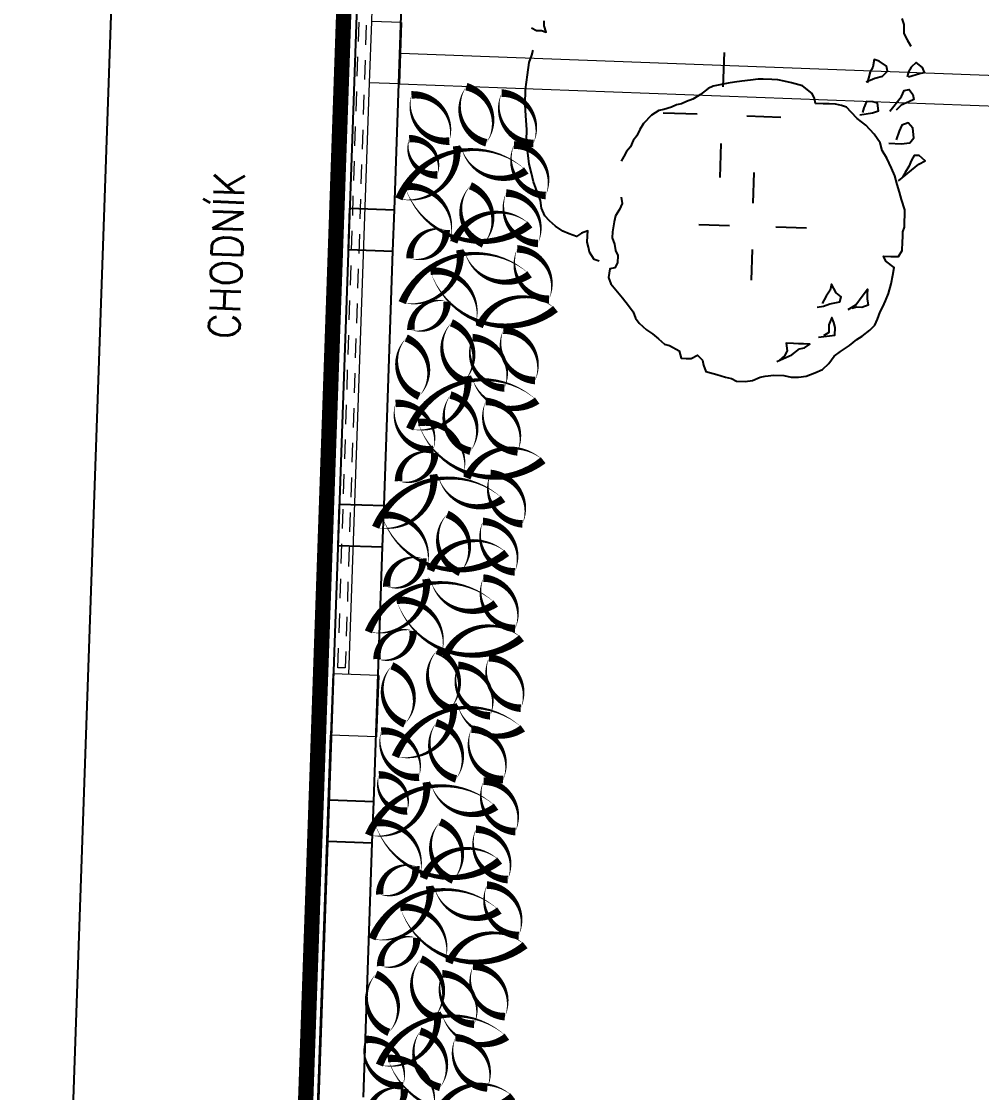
# Model space of a CAD drawing. Header units: metres. Extents: x -442 to 316, y -503 to 125.
# Drawn here: x 91.02 to 97.28, y -464.12 to -457.13 of the extents above; entities that cross this region are included whole.
import ezdxf

# ---------------------------------------------------------------- set-up
doc = ezdxf.new("R2010")
doc.units = ezdxf.units.M
doc.linetypes.add('DASHED', pattern=[19.05, 12.7, -6.35])
doc.linetypes.add('ČÁRKOVANÁ', pattern=[19.05, 12.7, -6.35])
doc.layers.add('FLOATING-WINDOWS', color=2, linetype='Continuous', plot=False)
for name, color, linetype in [('katastr', 3, 'Continuous'), ('SRAFA', 251, 'Continuous'), ('SRAFY', 3, 'Continuous')]:
    doc.layers.add(name, color=color, linetype=linetype)
doc.layers.add('Standard', color=7, linetype='Continuous', lineweight=25)
doc.styles.add('SIMPLEX', font='simplex.shx')

msp = doc.modelspace()

# ---------------------------------------------------------------- linework, layer by layer
at = {"layer": 'FLOATING-WINDOWS', "linetype": 'ByBlock', "lineweight": 25}
for p, q in [((92.721921, -470.874007), (93.351963, -452.865025)), ((93.449837, -458.361807), (93.508226, -456.692828)), ((93.150574, -458.621503), (93.160014, -458.351668)), ((93.160014, -458.351668), (93.449837, -458.361807)), ((93.440396, -458.631642), (93.449837, -458.361807)), ((93.150574, -458.621503), (93.440396, -458.631642)), ((93.382357, -460.290627), (93.440396, -458.631642)), ((93.083094, -460.550323), (93.092534, -460.280488)), ((93.092534, -460.280488), (93.382357, -460.290627)), ((93.372917, -460.560462), (93.382357, -460.290627)), ((93.083094, -460.550323), (93.372917, -460.560462)), ((93.314878, -462.219447), (93.372917, -460.560462)), ((93.015615, -462.479143), (93.025055, -462.209308)), ((93.025055, -462.209308), (93.314878, -462.219447)), ((93.305437, -462.489282), (93.314878, -462.219447)), ((93.015615, -462.479143), (93.305437, -462.489282)), ((93.247398, -464.148267), (93.305437, -462.489282))]:
    msp.add_line(p, q, dxfattribs=at)
at = {"layer": 'katastr', "linetype": 'Continuous', "lineweight": 0}
for p, q in [((93.300072, -457.133586), (93.286086, -457.533341)), ((93.496582, -457.14046), (93.300072, -457.133586)), ((93.496582, -457.14046), (93.482597, -457.540216)), ((93.482597, -457.540216), (93.286086, -457.533341)), ((93.04779, -461.388247), (93.033804, -461.788002)), ((93.347607, -461.398736), (93.04779, -461.388247)), ((93.347607, -461.398736), (93.333622, -461.798491)), ((93.333622, -461.798491), (93.033804, -461.788002))]:
    msp.add_line(p, q, dxfattribs=at)
at = {"layer": 'katastr', "linetype": 'Continuous', "lineweight": 0, "flags": 128}
msp.add_lwpolyline([(91.016876, -473.848613), (92.000888, -445.721846)], dxfattribs=at)
at = {"layer": 'SRAFA', "linetype": 'Continuous', "lineweight": 0, "ltscale": 20}
for p, q in [((93.340912, -455.966209), (93.300072, -457.133586)), ((93.286086, -457.533341), (93.151096, -461.391861)), ((92.942899, -464.386413), (93.033804, -461.788002))]:
    msp.add_line(p, q, dxfattribs=at)
at = {"layer": 'SRAFA', "linetype": 'Continuous', "lineweight": 0}
for p, q in [((93.490072, -457.340356), (98.25534, -457.518572)), ((93.482597, -457.540216), (98.247865, -457.718432))]:
    msp.add_line(p, q, dxfattribs=at)
at = {"layer": 'SRAFA', "color": 1, "linetype": 'ČÁRKOVANÁ', "lineweight": 0, "ltscale": 0.0075, "const_width": 0.1, "flags": 128}
msp.add_lwpolyline([(93.392347, -449.275875), (128.696861, -450.515675), (127.923035, -472.47206), (92.624523, -471.207916)], close=True, dxfattribs=at)
at = {"layer": 'SRAFA', "linetype": 'DASHED', "lineweight": 0, "ltscale": 0.01}
msp.add_lwpolyline([(93.270134, -455.569057), (93.317543, -455.570715), (93.128537, -461.349817), (93.081128, -461.348158)], close=True, dxfattribs=at)
at = {"layer": 'SRAFY', "linetype": 'Continuous', "ltscale": 0.001}
for points in [[(93.919049, -457.558627, 0, 0, 0.52056705), (93.919049, -457.558627, 0, 0.05, 0.52056705), (94.04939, -457.925122, 0, 0.05, 0.52056705), (93.919049, -457.558627, 0.05, 0.05, 0)], [(94.35665, -457.929187, 0, 0, 0.52056705), (94.35665, -457.929187, 0, 0.05, 0.52056705), (94.149025, -457.60025, 0, 0.05, 0.52056705), (94.35665, -457.929187, 0.05, 0.05, 0)], [(93.561065, -457.612986, 0, 0, 0.52056705), (93.561065, -457.612986, 0, 0.05, 0.52056705), (93.807544, -457.91391, 0, 0.05, 0.52056705), (93.561065, -457.612986, 0.05, 0.05, 0)], [(93.478467, -458.290415, 0, 0, 0.52056705), (93.478467, -458.290415, 0, 0.05, 0.52056705), (93.855724, -457.945996, 0, 0.05, 0.52056705), (93.885881, -457.955704, 0, 0.05, 0.52056705), (94.310233, -458.105612, 0, 0.05, 0.52056705), (93.478467, -458.290415, 0.05, 0.05, 0)], [(93.729874, -458.134193, 0, 0, 0.52056705), (93.729874, -458.134193, 0, 0.05, 0.52056705), (93.546066, -457.898582, 0, 0.05, 0.52056705), (93.729874, -458.134193, 0.05, 0.05, 0)], [(94.436537, -458.268724, 0, 0, 0.52056705), (94.436537, -458.268724, 0, 0.05, 0.52056705), (94.228911, -457.939788, 0, 0.05, 0.52056705), (94.436537, -458.268724, 0.05, 0.05, 0)], [(94.334306, -458.457613, 0, 0, 0.52056705), (94.334306, -458.457613, 0, 0.05, 0.52056705), (93.836726, -458.573204, 0, 0.05, 0.52056705), (93.815184, -458.549974, 0, 0.05, 0.52056705), (93.518579, -458.211488, 0, 0.05, 0.52056705), (94.334306, -458.457613, 0.05, 0.05, 0)], [(94.029666, -458.585139, 0, 0, 0.52056705), (94.029666, -458.585139, 0, 0.05, 0.52056705), (93.945357, -458.205403, 0, 0.05, 0.52056705), (94.029666, -458.585139, 0.05, 0.05, 0)], [(94.386219, -458.581518, 0, 0, 0.52056705), (94.386219, -458.581518, 0, 0.05, 0.52056705), (94.178593, -458.252582, 0, 0.05, 0.52056705), (94.386219, -458.581518, 0.05, 0.05, 0)], [(93.551291, -458.678047, 0, 0, 0.52056705), (93.551291, -458.678047, 0, 0.05, 0.52056705), (93.786902, -458.49424, 0, 0.05, 0.52056705), (93.551291, -458.678047, 0.05, 0.05, 0)], [(93.500132, -458.967639, 0, 0, 0.52056705), (93.500132, -458.967639, 0, 0.05, 0.52056705), (93.877389, -458.623221, 0, 0.05, 0.52056705), (93.907546, -458.632929, 0, 0.05, 0.52056705), (94.331898, -458.782837, 0, 0.05, 0.52056705), (93.500132, -458.967639, 0.05, 0.05, 0)], [(94.458202, -458.945949, 0, 0, 0.52056705), (94.458202, -458.945949, 0, 0.05, 0.52056705), (94.250576, -458.617012, 0, 0.05, 0.52056705), (94.458202, -458.945949, 0.05, 0.05, 0)], [(94.50047, -459.008648, 0, 0, 0.52056705), (94.50047, -459.008648, 0, 0.05, 0.52056705), (94.00289, -459.124239, 0, 0.05, 0.52056705), (93.981348, -459.101008, 0, 0.05, 0.52056705), (93.684743, -458.762523, 0, 0.05, 0.52056705), (94.50047, -459.008648, 0.05, 0.05, 0)], [(93.55725, -459.14503, 0, 0, 0.52056705), (93.55725, -459.14503, 0, 0.05, 0.52056705), (93.792862, -458.961223, 0, 0.05, 0.52056705), (93.55725, -459.14503, 0.05, 0.05, 0)], [(93.905812, -459.478504, 0, 0, 0.52056705), (93.905812, -459.478504, 0, 0.05, 0.52056705), (93.821502, -459.098767, 0, 0.05, 0.52056705), (93.905812, -459.478504, 0.05, 0.05, 0)], [(94.36765, -459.475257, 0, 0, 0.52056705), (94.36765, -459.475257, 0, 0.05, 0.52056705), (94.160024, -459.146321, 0, 0.05, 0.52056705), (94.36765, -459.475257, 0.05, 0.05, 0)], [(93.611007, -459.577914, 0, 0, 0.52056705), (93.611007, -459.577914, 0, 0.05, 0.52056705), (93.526697, -459.198178, 0, 0.05, 0.52056705), (93.611007, -459.577914, 0.05, 0.05, 0)], [(94.167285, -459.524411, 0, 0, 0.52056705), (94.167285, -459.524411, 0, 0.05, 0.52056705), (93.959659, -459.195475, 0, 0.05, 0.52056705), (94.167285, -459.524411, 0.05, 0.05, 0)], [(93.549228, -459.790786, 0, 0, 0.52056705), (93.549228, -459.790786, 0, 0.05, 0.52056705), (93.926485, -459.446367, 0, 0.05, 0.52056705), (93.956643, -459.456075, 0, 0.05, 0.52056705), (94.380995, -459.605983, 0, 0.05, 0.52056705), (93.549228, -459.790786, 0.05, 0.05, 0)], [(93.457288, -459.624322, 0, 0, 0.52056705), (93.457288, -459.624322, 0, 0.05, 0.52056705), (93.703767, -459.925247, 0, 0.05, 0.52056705), (93.457288, -459.624322, 0.05, 0.05, 0)], [(93.815272, -459.569964, 0, 0, 0.52056705), (93.815272, -459.569964, 0, 0.05, 0.52056705), (93.945614, -459.936459, 0, 0.05, 0.52056705), (93.815272, -459.569964, 0.05, 0.05, 0)], [(94.252874, -459.940524, 0, 0, 0.52056705), (94.252874, -459.940524, 0, 0.05, 0.52056705), (94.045248, -459.611587, 0, 0.05, 0.52056705), (94.252874, -459.940524, 0.05, 0.05, 0)], [(94.419985, -459.995026, 0, 0, 0.52056705), (94.419985, -459.995026, 0, 0.05, 0.52056705), (93.922405, -460.110618, 0, 0.05, 0.52056705), (93.900863, -460.087387, 0, 0.05, 0.52056705), (93.604258, -459.748901, 0, 0.05, 0.52056705), (94.419985, -459.995026, 0.05, 0.05, 0)], [(93.476765, -460.131409, 0, 0, 0.52056705), (93.476765, -460.131409, 0, 0.05, 0.52056705), (93.712377, -459.947601, 0, 0.05, 0.52056705), (93.476765, -460.131409, 0.05, 0.05, 0)], [(93.326797, -460.432103, 0, 0, 0.52056705), (93.326797, -460.432103, 0, 0.05, 0.52056705), (93.704054, -460.087685, 0, 0.05, 0.52056705), (93.734212, -460.097393, 0, 0.05, 0.52056705), (94.158564, -460.247301, 0, 0.05, 0.52056705), (93.326797, -460.432103, 0.05, 0.05, 0)], [(94.284867, -460.410413, 0, 0, 0.52056705), (94.284867, -460.410413, 0, 0.05, 0.52056705), (94.077242, -460.081476, 0, 0.05, 0.52056705), (94.284867, -460.410413, 0.05, 0.05, 0)], [(94.182636, -460.599302, 0, 0, 0.52056705), (94.182636, -460.599302, 0, 0.05, 0.52056705), (93.685056, -460.714893, 0, 0.05, 0.52056705), (93.663515, -460.691662, 0, 0.05, 0.52056705), (93.36691, -460.353176, 0, 0.05, 0.52056705), (94.182636, -460.599302, 0.05, 0.05, 0)], [(93.877997, -460.726828, 0, 0, 0.52056705), (93.877997, -460.726828, 0, 0.05, 0.52056705), (93.793687, -460.347092, 0, 0.05, 0.52056705), (93.877997, -460.726828, 0.05, 0.05, 0)], [(94.23455, -460.723207, 0, 0, 0.52056705), (94.23455, -460.723207, 0, 0.05, 0.52056705), (94.026924, -460.39427, 0, 0.05, 0.52056705), (94.23455, -460.723207, 0.05, 0.05, 0)], [(93.399622, -460.819736, 0, 0, 0.52056705), (93.399622, -460.819736, 0, 0.05, 0.52056705), (93.635233, -460.635929, 0, 0.05, 0.52056705), (93.399622, -460.819736, 0.05, 0.05, 0)], [(93.279377, -461.11402, 0, 0, 0.52056705), (93.279377, -461.11402, 0, 0.05, 0.52056705), (93.656634, -460.769601, 0, 0.05, 0.52056705), (93.686792, -460.779309, 0, 0.05, 0.52056705), (94.111144, -460.929217, 0, 0.05, 0.52056705), (93.279377, -461.11402, 0.05, 0.05, 0)], [(94.237447, -461.092329, 0, 0, 0.52056705), (94.237447, -461.092329, 0, 0.05, 0.52056705), (94.029821, -460.763393, 0, 0.05, 0.52056705), (94.237447, -461.092329, 0.05, 0.05, 0)], [(94.279715, -461.155028, 0, 0, 0.52056705), (94.279715, -461.155028, 0, 0.05, 0.52056705), (93.782135, -461.27062, 0, 0.05, 0.52056705), (93.760593, -461.247389, 0, 0.05, 0.52056705), (93.463988, -460.908903, 0, 0.05, 0.52056705), (94.279715, -461.155028, 0.05, 0.05, 0)], [(93.336496, -461.291411, 0, 0, 0.52056705), (93.336496, -461.291411, 0, 0.05, 0.52056705), (93.572107, -461.107603, 0, 0.05, 0.52056705), (93.336496, -461.291411, 0.05, 0.05, 0)], [(93.812105, -461.615595, 0, 0, 0.52056705), (93.812105, -461.615595, 0, 0.05, 0.52056705), (93.727795, -461.235859, 0, 0.05, 0.52056705), (93.812105, -461.615595, 0.05, 0.05, 0)], [(94.273943, -461.612349, 0, 0, 0.52056705), (94.273943, -461.612349, 0, 0.05, 0.52056705), (94.066318, -461.283413, 0, 0.05, 0.52056705), (94.273943, -461.612349, 0.05, 0.05, 0)], [(93.5173, -461.715006, 0, 0, 0.52056705), (93.5173, -461.715006, 0, 0.05, 0.52056705), (93.432991, -461.33527, 0, 0.05, 0.52056705), (93.5173, -461.715006, 0.05, 0.05, 0)], [(94.073578, -461.661503, 0, 0, 0.52056705), (94.073578, -461.661503, 0, 0.05, 0.52056705), (93.865952, -461.332566, 0, 0.05, 0.52056705), (94.073578, -461.661503, 0.05, 0.05, 0)], [(93.455521, -461.927878, 0, 0, 0.52056705), (93.455521, -461.927878, 0, 0.05, 0.52056705), (93.832778, -461.583459, 0, 0.05, 0.52056705), (93.862936, -461.593167, 0, 0.05, 0.52056705), (94.287288, -461.743075, 0, 0.05, 0.52056705), (93.455521, -461.927878, 0.05, 0.05, 0)], [(93.721566, -461.707056, 0, 0, 0.52056705), (93.721566, -461.707056, 0, 0.05, 0.52056705), (93.851907, -462.073551, 0, 0.05, 0.52056705), (93.721566, -461.707056, 0.05, 0.05, 0)], [(93.363582, -461.761414, 0, 0, 0.52056705), (93.363582, -461.761414, 0, 0.05, 0.52056705), (93.610061, -462.062339, 0, 0.05, 0.52056705), (93.363582, -461.761414, 0.05, 0.05, 0)], [(94.159167, -462.077616, 0, 0, 0.52056705), (94.159167, -462.077616, 0, 0.05, 0.52056705), (93.951541, -461.748679, 0, 0.05, 0.52056705), (94.159167, -462.077616, 0.05, 0.05, 0)], [(93.53239, -462.282622, 0, 0, 0.52056705), (93.53239, -462.282622, 0, 0.05, 0.52056705), (93.348583, -462.04701, 0, 0.05, 0.52056705), (93.53239, -462.282622, 0.05, 0.05, 0)], [(93.280984, -462.438844, 0, 0, 0.52056705), (93.280984, -462.438844, 0, 0.05, 0.52056705), (93.658241, -462.094425, 0, 0.05, 0.52056705), (93.688398, -462.104133, 0, 0.05, 0.52056705), (94.11275, -462.254041, 0, 0.05, 0.52056705), (93.280984, -462.438844, 0.05, 0.05, 0)], [(94.239053, -462.417153, 0, 0, 0.52056705), (94.239053, -462.417153, 0, 0.05, 0.52056705), (94.031428, -462.088216, 0, 0.05, 0.52056705), (94.239053, -462.417153, 0.05, 0.05, 0)], [(94.136823, -462.606042, 0, 0, 0.52056705), (94.136823, -462.606042, 0, 0.05, 0.52056705), (93.639243, -462.721633, 0, 0.05, 0.52056705), (93.617701, -462.698402, 0, 0.05, 0.52056705), (93.321096, -462.359917, 0, 0.05, 0.52056705), (94.136823, -462.606042, 0.05, 0.05, 0)], [(93.832183, -462.733568, 0, 0, 0.52056705), (93.832183, -462.733568, 0, 0.05, 0.52056705), (93.747874, -462.353832, 0, 0.05, 0.52056705), (93.832183, -462.733568, 0.05, 0.05, 0)], [(94.188736, -462.729947, 0, 0, 0.52056705), (94.188736, -462.729947, 0, 0.05, 0.52056705), (93.98111, -462.401011, 0, 0.05, 0.52056705), (94.188736, -462.729947, 0.05, 0.05, 0)], [(93.353808, -462.826476, 0, 0, 0.52056705), (93.353808, -462.826476, 0, 0.05, 0.52056705), (93.589419, -462.642669, 0, 0.05, 0.52056705), (93.353808, -462.826476, 0.05, 0.05, 0)], [(93.302649, -463.116068, 0, 0, 0.52056705), (93.302649, -463.116068, 0, 0.05, 0.52056705), (93.679906, -462.771649, 0, 0.05, 0.52056705), (93.710063, -462.781357, 0, 0.05, 0.52056705), (94.134415, -462.931266, 0, 0.05, 0.52056705), (93.302649, -463.116068, 0.05, 0.05, 0)], [(94.260719, -463.094378, 0, 0, 0.52056705), (94.260719, -463.094378, 0, 0.05, 0.52056705), (94.053093, -462.765441, 0, 0.05, 0.52056705), (94.260719, -463.094378, 0.05, 0.05, 0)], [(94.302987, -463.157077, 0, 0, 0.52056705), (94.302987, -463.157077, 0, 0.05, 0.52056705), (93.805407, -463.272668, 0, 0.05, 0.52056705), (93.783865, -463.249437, 0, 0.05, 0.52056705), (93.48726, -462.910951, 0, 0.05, 0.52056705), (94.302987, -463.157077, 0.05, 0.05, 0)], [(93.359767, -463.293459, 0, 0, 0.52056705), (93.359767, -463.293459, 0, 0.05, 0.52056705), (93.595379, -463.109651, 0, 0.05, 0.52056705), (93.359767, -463.293459, 0.05, 0.05, 0)], [(93.708329, -463.626932, 0, 0, 0.52056705), (93.708329, -463.626932, 0, 0.05, 0.52056705), (93.624019, -463.247196, 0, 0.05, 0.52056705), (93.708329, -463.626932, 0.05, 0.05, 0)], [(94.170167, -463.623686, 0, 0, 0.52056705), (94.170167, -463.623686, 0, 0.05, 0.52056705), (93.962541, -463.294749, 0, 0.05, 0.52056705), (94.170167, -463.623686, 0.05, 0.05, 0)], [(93.413524, -463.726343, 0, 0, 0.52056705), (93.413524, -463.726343, 0, 0.05, 0.52056705), (93.329214, -463.346607, 0, 0.05, 0.52056705), (93.413524, -463.726343, 0.05, 0.05, 0)], [(93.969802, -463.67284, 0, 0, 0.52056705), (93.969802, -463.67284, 0, 0.05, 0.52056705), (93.762176, -463.343903, 0, 0.05, 0.52056705), (93.969802, -463.67284, 0.05, 0.05, 0)], [(93.351745, -463.939214, 0, 0, 0.52056705), (93.351745, -463.939214, 0, 0.05, 0.52056705), (93.729002, -463.594796, 0, 0.05, 0.52056705), (93.75916, -463.604504, 0, 0.05, 0.52056705), (94.183512, -463.754412, 0, 0.05, 0.52056705), (93.351745, -463.939214, 0.05, 0.05, 0)], [(93.617789, -463.718393, 0, 0, 0.52056705), (93.617789, -463.718393, 0, 0.05, 0.52056705), (93.748131, -464.084888, 0, 0.05, 0.52056705), (93.617789, -463.718393, 0.05, 0.05, 0)], [(93.259805, -463.772751, 0, 0, 0.52056705), (93.259805, -463.772751, 0, 0.05, 0.52056705), (93.506284, -464.073676, 0, 0.05, 0.52056705), (93.259805, -463.772751, 0.05, 0.05, 0)], [(94.055391, -464.088953, 0, 0, 0.52056705), (94.055391, -464.088953, 0, 0.05, 0.52056705), (93.847765, -463.760016, 0, 0.05, 0.52056705), (94.055391, -464.088953, 0.05, 0.05, 0)], [(94.222502, -464.143455, 0, 0, 0.52056705), (94.222502, -464.143455, 0, 0.05, 0.52056705), (93.724922, -464.259047, 0, 0.05, 0.52056705), (93.70338, -464.235816, 0, 0.05, 0.52056705), (93.406775, -463.89733, 0, 0.05, 0.52056705), (94.222502, -464.143455, 0.05, 0.05, 0)], [(93.279282, -464.279837, 0, 0, 0.52056705), (93.279282, -464.279837, 0, 0.05, 0.52056705), (93.514894, -464.09603, 0, 0.05, 0.52056705), (93.279282, -464.279837, 0.05, 0.05, 0)]]:
    msp.add_lwpolyline(points, format="xyseb", close=True, dxfattribs=at)
at = {"layer": 'Standard', "color": 7, "linetype": 'ByBlock', "lineweight": 25}
for p, q in [((91.016876, -473.848613), (92.000888, -445.721846)), ((92.712481, -471.143842), (93.474685, -449.357171)), ((95.593944, -457.559746), (95.601741, -457.336882)), ((95.425373, -457.73897), (95.202564, -457.731175)), ((95.748133, -457.750261), (95.971053, -457.75806)), ((95.579559, -457.929539), (95.571764, -458.152348)), ((95.788796, -458.318906), (95.79581, -458.118442)), ((95.634677, -458.466854), (95.434327, -458.459844)), ((95.936801, -458.473026), (96.137151, -458.480035)), ((95.782682, -458.620974), (95.77567, -458.821379))]:
    msp.add_line(p, q, dxfattribs=at)
for points in [[(94.344058, -457.174939), (94.375847, -457.192249), (94.408198, -457.193381), (94.440271, -457.202574), (94.425562, -457.161593), (94.426694, -457.129242)], [(96.758796, -457.113701), (96.773504, -457.154681), (96.771524, -457.211276), (96.794346, -457.252591), (96.81717, -457.293852)], [(94.784757, -458.696157), (94.752684, -458.686963), (94.722027, -458.637302), (94.715042, -458.604663), (94.708058, -458.572024), (94.709472, -458.531611), (94.710604, -458.499256), (94.66968, -458.514022), (94.636477, -458.537125), (94.588567, -458.51931), (94.548661, -458.501717), (94.501319, -458.467669), (94.461979, -458.433898), (94.43076, -458.400411), (94.408219, -458.35103), (94.401799, -458.302272), (94.387089, -458.261295), (94.357568, -458.17928), (94.343316, -458.122117), (94.329172, -458.064963), (94.323036, -458.008085), (94.316618, -457.959272), (94.310309, -457.910463), (94.312855, -457.837695), (94.30785, -457.748465), (94.30228, -457.675409), (94.305674, -457.578402), (94.317185, -457.481629), (94.32813, -457.401079), (94.34595, -457.353114), (94.355198, -457.321043)], [(96.525727, -457.526499), (96.583166, -457.50424), (96.632319, -457.489762), (96.665693, -457.458539), (96.658819, -457.425904), (96.611363, -457.391903), (96.579294, -457.382659), (96.56959, -457.430908), (96.552226, -457.462691), (96.542807, -457.502828), (96.533559, -457.534899)], [(96.802094, -457.495702), (96.875654, -457.474007), (96.908292, -457.467026), (96.893303, -457.434107), (96.853963, -457.400391), (96.820478, -457.431559), (96.803225, -457.463351), (96.793977, -457.495418)], [(94.92877, -458.280246), (94.935472, -458.320943), (94.917935, -458.360795), (94.892173, -458.400356), (94.882754, -458.440548), (94.872376, -458.504916), (94.870962, -458.545328), (94.885665, -458.586364), (94.892368, -458.627064), (94.907468, -458.659987), (94.905772, -458.708458), (94.888408, -458.740245), (94.855773, -458.747233), (94.845677, -458.80354), (94.860495, -458.84452), (94.938213, -458.936294), (94.976982, -458.986242), (95.007924, -459.027787), (95.022633, -459.068764), (95.045736, -459.101967), (95.09291, -459.144083), (95.132418, -459.169789), (95.171757, -459.20356), (95.211099, -459.237273), (95.243166, -459.246521), (95.306631, -459.281136), (95.321168, -459.330178), (95.353523, -459.33131), (95.385878, -459.332442), (95.427084, -459.309615), (95.458307, -459.343102), (95.465292, -459.375741), (95.479999, -459.416718), (95.552257, -459.435443), (95.608282, -459.4536), (95.648471, -459.463074), (95.680147, -459.48038), (95.736739, -459.482359), (95.785607, -459.476002), (95.834933, -459.4534), (95.867568, -459.446474), (95.924445, -459.440338), (95.989152, -459.442602), (96.037343, -459.452414), (96.08593, -459.454114), (96.134689, -459.447693), (96.192129, -459.425434), (96.241564, -459.402899), (96.283339, -459.363839), (96.317388, -459.316497), (96.35899, -459.285558), (96.416995, -459.247125), (96.466888, -459.208345), (96.500089, -459.185242), (96.549978, -459.146525), (96.583464, -459.115302), (96.60111, -459.075457), (96.61893, -459.027488), (96.636294, -458.995701), (96.65383, -458.955852), (96.67176, -458.907887), (96.690143, -458.843799), (96.700241, -458.787434), (96.709943, -458.73924), (96.654766, -458.696789), (96.639775, -458.663928), (96.68825, -458.665624), (96.736837, -458.667324), (96.762491, -458.627701), (96.764471, -458.57111), (96.765602, -458.538755), (96.766732, -458.506458), (96.775869, -458.474383), (96.777285, -458.433912), (96.778415, -458.401615), (96.779831, -458.361144), (96.757855, -458.295644), (96.743431, -458.246551), (96.728897, -458.197451), (96.714755, -458.140296), (96.692214, -458.09097), (96.677112, -458.058051), (96.662123, -458.025132), (96.631467, -457.975471), (96.617044, -457.926374), (96.578553, -457.868368), (96.523942, -457.809798), (96.468763, -457.767401), (96.429708, -457.725569), (96.398485, -457.692085), (96.366415, -457.682837), (96.326338, -457.673364), (96.285868, -457.671948), (96.245397, -457.670532), (96.196922, -457.668836), (96.189938, -457.636201), (96.174949, -457.603282), (96.111936, -457.55254), (96.03979, -457.533818), (95.991487, -457.524006), (95.95141, -457.514533), (95.91094, -457.513117), (95.854348, -457.511137), (95.821994, -457.510005), (95.773236, -457.516371), (95.716362, -457.522503), (95.667492, -457.528869), (95.62685, -457.535569), (95.594213, -457.542499), (95.561576, -457.549483), (95.528941, -457.556413), (95.496019, -457.571458), (95.446131, -457.610179), (95.396412, -457.640831), (95.355488, -457.655596), (95.322567, -457.670642), (95.289929, -457.677571), (95.257012, -457.692617), (95.207968, -457.707095), (95.175335, -457.714025), (95.125615, -457.74468), (95.075161, -457.799574), (95.049506, -457.839198), (95.03186, -457.879043), (95.006489, -457.91055), (94.988956, -457.950403), (94.963476, -457.981902), (94.946221, -458.013693), (94.928968, -458.045426)], [(96.680988, -457.718166), (96.757098, -457.623648), (96.774744, -457.583799), (96.807269, -457.576866), (96.830487, -457.610018), (96.837361, -457.642654), (96.804441, -457.657699), (96.755118, -457.680239), (96.721632, -457.711462)], [(96.485733, -457.743726), (96.567129, -457.730376), (96.608165, -457.715618), (96.601746, -457.666802), (96.569674, -457.657608), (96.529315, -457.656196), (96.511668, -457.696045), (96.502531, -457.728116)], [(96.673635, -457.928354), (96.754465, -457.931182), (96.811338, -457.925104), (96.836708, -457.893597), (96.830854, -457.828657), (96.799631, -457.795174), (96.758706, -457.809939), (96.74106, -457.849784), (96.722958, -457.905815)], [(96.737861, -458.173499), (96.871237, -458.064842), (96.912446, -458.041961), (96.873217, -458.008248), (96.840862, -458.007116), (96.8235, -458.038849), (96.805962, -458.078756), (96.780311, -458.118321), (96.762946, -458.150108)], [(96.207122, -458.996884), (96.247874, -458.990238), (96.288799, -458.975476), (96.321437, -458.968488), (96.354073, -458.961563), (96.363321, -458.929491), (96.331815, -458.90412), (96.301443, -458.84634), (96.29191, -458.886531), (96.266259, -458.926096), (96.240323, -458.97378)], [(96.408968, -459.012017), (96.458685, -458.98142), (96.501026, -458.926183), (96.535076, -458.878841), (96.533944, -458.911192), (96.532814, -458.943488), (96.539514, -458.984248), (96.498478, -458.999005), (96.466124, -458.997874), (96.433489, -459.004803)], [(96.216565, -459.19152), (96.322198, -459.179019), (96.323895, -459.130486), (96.316911, -459.097851), (96.30192, -459.06499), (96.283991, -459.112892), (96.282293, -459.161425), (96.249203, -459.184536)], [(95.943789, -459.35196), (96.042435, -459.306878), (96.092437, -459.268106), (96.125074, -459.261177), (96.158276, -459.238073), (96.117805, -459.236658), (96.085451, -459.235526), (96.053097, -459.234394), (96.004622, -459.232698), (96.010931, -459.281448), (95.993678, -459.313239), (95.960192, -459.344463)]]:
    msp.add_lwpolyline(points, dxfattribs=at)

# ---------------------------------------------------------------- texts
at = {"layer": 'Standard', "color": 7, "linetype": 'ByBlock', "lineweight": 25, "insert": (92.436966, -459.208145), "char_height": 0.2, "width": 1.18210556, "attachment_point": 7, "rotation": 87.9963312, "style": 'SIMPLEX'}
msp.add_mtext('\\W0.93;CHODNÍK', dxfattribs=at)

doc.saveas('drawing.dxf')
